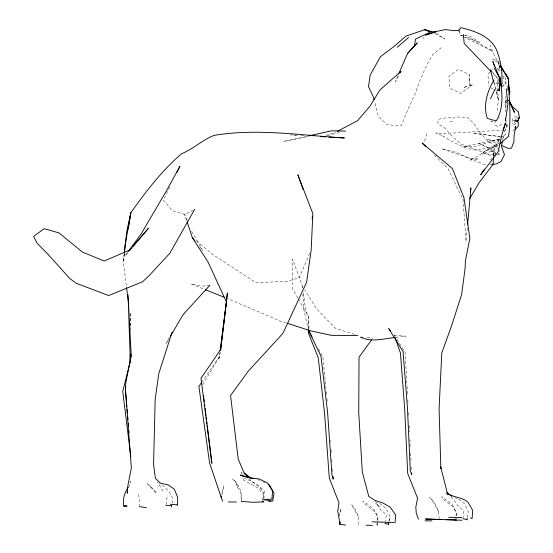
<?xml version="1.0" encoding="UTF-8"?>
<svg xmlns="http://www.w3.org/2000/svg" width="553" height="553" viewBox="0 0 553 553"><rect width="100%" height="100%" fill="white"/><g stroke="black" fill="none" stroke-linecap="round" stroke-linejoin="round"><path stroke-width="0.41" stroke-dasharray="2.77 2.07" d="M506.113 99.844L505.829 111.665M130.66 330.348L130.84 312.272L130.639 325.945M241.281 500.506C242.255 492.564 239.159 483.792 232.536 479.036L235.709 481.808L237.548 487.103L240.887 492.751L241.267 501.357M263.94 498.716L264.064 493.947L259.267 485.741L250.544 480.84L243.603 477.999M377.54 524.251L377.63 521.064M377.651 520.262L377.734 517.076L373.676 508.947L367.828 504.246L362.706 501.198C366.48 507.661 375.674 509.209 377.734 517.076L377.229 521.97M358.247 524.707L358.51 516.488L354.978 508.815L351.611 504.495L355.199 511.532L358.51 516.488M456.114 520.629L456.377 512.61L452.14 504.405L441.695 496.566L443.133 499.394L453.384 507.025L456.377 512.61L455.548 519.951M505.926 95.814L505.601 104.635L505.988 110.386M462.979 518.755L463.414 510.53L457.843 505.698L453.654 499.449L451.207 497.126M493.656 155.794L494.126 148.964L500.458 137.082M467.271 227.96L466.013 241.474L463.048 199.578L447.978 168.541L432.944 153.686M376.973 524.417L377.139 522.785M124.183 253.924L123.326 262.143L126.45 286.71M491.949 71.572L498.329 79.148L497.396 88.038L498.467 100.121L496.843 112.632M124.28 253.599L123.326 262.143L124.619 253.627M220.35 352.482L219.126 358.337L219.9 352.358M262.385 500.458L263.221 493.725L257.463 487.635L243.749 480.218L242.732 476.983M507.364 90.727L507.668 88.259M506.23 99.747L505.601 104.635L506.693 101.455M263.339 498.135L264.306 491.071L250.972 480.688L249.265 478.787M166.038 504.848L167.172 496.94M385.158 522.682L386.395 514.746L380.416 509.41L376.676 503.831L379.31 506.451L373.731 501.253M467.354 517.601L468.322 511.732L464.617 503.824L458.783 499.193L454.953 497.61M497.52 155.034L498.965 154.702L499.324 152.697L498.93 149.78M388.946 521.292L389.927 516.191L385.953 508.235L380.098 503.693L373.883 501.011M388.966 521.209L389.927 516.191M221.788 495.281L223.765 485.755L221.47 494.624M339.003 516.26L340.966 508.407L339.404 514.656M172.273 503.03L173.234 499.131L168.727 491.064L163.412 486.025L159.395 483.599M502.608 140.151L503.721 136.183L505.587 133.888L502.718 136.957M128.676 487.746L130.487 481.421L129.257 484.469M424.566 141.022L427.027 133.052M505.56 128.856L504.232 132.533L507.371 123.658L506.901 128.006L506.693 120.492M497.894 80.586L496.373 83.697L497.928 83.759L498.474 82.307M397.648 76.224L395.416 81.63L399.439 74.302M309.666 253.426L299.256 277.793L287.111 281.318L255.97 282.673L213.023 254.705L195.562 240.279M169.764 187.052L163.37 200.131L172.301 210.645L184.688 214.453L193.135 210.161M513.329 131.144L514.359 129.105M169.37 337.295L165.859 344.09L168.865 338.954M500.32 78.049L501.087 76.708L499.801 77.773M470.126 86.531L469.089 74.475L458.492 69.339L448.939 76.252L449.976 88.307L460.573 93.443L470.126 86.531L469.089 74.475M202.778 384.694L219.935 355.904L202.315 381.466M490.476 159.997L493.283 155.759L494.126 148.964L498.523 145.093M127.639 252.362L125.144 255.776L127.909 252.514M490.013 72.042L487.87 74.399L488.949 86.434M490.552 71.455L493.774 67.915M498.612 89.026L496.47 91.383L499.214 90.132M501.44 87.83L506.05 82.763L505.49 76.501M499.276 140.635L495.267 144.934L483.059 152.58L497.119 145.639L485.32 150.851L476.79 156.81L469.386 160.218L478.774 158.967L469.096 158.276L456.792 152.469L441.612 148.792L462.349 155.642L484.532 164.649L487.041 164.594M501.509 123.907L498.799 126.561L493.857 124.881M516.53 118.867L518.755 116.718L514.49 117.036L512.811 118.446L512.099 121.722L512.493 123.457L516.094 125.572L515.624 123.105M441.384 47.634L432.75 54.477L426.308 65.938L418.58 83.676L415.607 92.683L404.298 117.893L401.513 125.365L399.411 126.022L386.734 124.501L378.148 115.895L374.637 101.254M496.366 120.817L494.306 122.282L490.891 121.439L494.417 121.95M498.861 143.331L493.774 146.324L490.988 147.195L477.716 150.139L475.504 150.174L466.704 148.225L458.458 144.872L447.882 139.204L443.098 136.003L443.7 136.28L435.819 132.817L438.232 133.847L501.854 130.232M513.758 120.492L514.283 120.817L514.428 122.787L513.758 120.492L515.12 119.953M325.973 135.45L335.775 132.202M470.997 85.293L472.29 84.913L469.234 85.48L470.997 85.293L470.506 85.162M491.493 151.377L481.891 153.872L491.451 154.149L495.654 154.985L491.493 151.377L493.345 151.743L495.433 154.384M327.611 135.485L341.498 132.112M499.11 117.907L499.573 117.803M307.143 136.204L283.592 141.402L308.685 136.805M492.744 164.172L487.877 164.573M395.782 337.448L405.861 336.183L394.358 335.27L393.328 334.053M209.843 285.293L202.495 286.122L191.02 283.945L204.61 289.392M495.626 155.269L489.495 155.234L482.085 151.916L460.877 144.008L452.796 136.764L445.068 128.289L437.817 123.602L438.232 119.296L450.391 117.139L452.783 118.377L455.23 116.863L467.589 117.63L473.423 123.008L479.188 131.593L485.631 138.934L498.834 149.047M502.629 85.418L504.032 85.445L502.649 84.879M297.479 135.132L290.657 134.897L297.486 135.285M449.983 121.508L452.61 121.632M499.877 139.937L492.488 140.386L487.421 139.397L498.253 144.063M300.894 135.478L304.309 135.672M367.192 337.648L372.902 338.056M463.877 35.579L460.497 35.323L459.806 33.125M464.72 35.641L469.794 36.028L479.665 42.325L462.896 36.194M496.373 83.697L497.437 83.821M500.209 136.632L472.877 133.218L500.258 136.619M499.407 83.766L497.928 83.759M257.332 479.686L259.696 480.343M354.611 334.461L335.464 328.309L316.834 309.203L304.703 289.848M286.413 323.007L279.866 320.892L227.788 298.675M462.094 35.904L460.497 35.323L492.488 51.083L464.824 35.261M434.658 33.553L444.916 39.056L436.462 33.346M499.262 61.708L492.654 59.019L499.179 63.65L494.921 56.689L489.972 44.869M262.696 481.76L264.949 482.824M497.271 68.434L500.659 70.666M497.728 69.574L501.834 72.277M491.002 87.782L495.101 90.485M496.124 153.236L489.433 148.28L478.933 143.096L490.711 149.455L496.421 154.418M493.034 73.604L498.329 79.148M199.578 246.555L202.688 250.385L190.826 229.82M422.879 37.459L423.716 38.648M163.045 491.34L157.301 481.863M394.358 335.27L405.1 352.275L407.008 385.42M297.86 298.067L292.371 288.562L292.544 259.074L302.456 286.26L302.685 287.961M298.281 298.8L308.401 316.351L309.037 329.083M318.528 348.839L322.917 356.968L325.966 388.337M499.096 64.148L497.935 61.984L499.905 67.618M438.508 511.788L432.501 500.659L429.557 497.424C436.179 502.871 439.4 511.954 439.082 520.401M507.944 88.058L503.265 77.171M242.103 474.329L241.212 472.131L242.477 476.174M187.142 220.599L184.688 214.453L186.796 220.841M237.548 487.103L235.709 481.808M493.864 82.839L498.467 100.121L494.389 81.644M308.539 330.362L303.88 309.95L302.864 293.028M498.73 153.216L498.965 154.702M303.376 293.055L305.781 310.89L308.401 316.351L308.609 328.786M139.805 506.714L138.54 492.177M326.291 391.724L326.623 395.119M326.947 398.506L327.196 401.049M502.753 82.584L502.912 84.305M330.397 440.437L330.521 442.158M331.095 449.893L331.288 452.478M331.8 459.356L332.056 462.792M332.505 468.813L332.761 472.255M302.456 286.26L302.56 287.954M407.056 386.264L407.492 393.916M407.838 399.86L408.079 404.112M408.543 412.669L408.674 415.255M409.199 425.589L409.503 431.617M409.897 439.365L410.25 446.257M410.603 453.149L410.997 460.898M411.301 466.926L411.48 470.375M499.228 66.111L499.297 69.395L499.283 65.98M504.177 76.003L503.507 76.155L504.177 76.003M466.767 86.309L463.131 87.768L466.767 86.309M499.794 139.232L476.009 146.13L462.681 147.05L499.788 139.169M503.624 137.054L501.066 136.736L503.624 137.054M150.914 486.543L147.057 483.398L156.596 493.366L150.914 486.543"/><path stroke-width="0.83" d="M345.68 525.046L339.812 524.382L339.957 522.004M222.7 501.26L221.297 497.659L221.304 496.152M130.356 360.473L130.377 357.895M130.114 362.699L130.232 354.148M339.812 524.382L339.867 522.094M505.553 118.349L505.442 120.858L507.93 103.929L506.189 88.763M312.182 218.794L312.327 216.251M499.449 84.409L499.027 91.01L500.189 79.19L492.841 61.431L494.493 66.291M499.608 81.934L499.822 78.637C502.463 92.392 503.831 107.925 496.559 120.499L493.117 120.16L487.352 118.404C482.866 105.616 487.248 91.169 494.016 79.964M493.601 156.651L493.069 164.338L479.188 182.587L469.587 198.741M515.804 119.676L515.693 121.059L518.327 122.324L518.258 126.305L515.175 129.326M394.994 523.027L395.727 515.106L390.204 507.191L382.476 502.732L375.204 500.513L368.775 496.387L362.298 471.986L358.738 412.856L359.049 357.176L371.416 340.102M467.582 224.58L470.928 187.882L470.333 191.172M124.266 253.101L125.033 245.705L130.826 212.76C145.854 191.566 161.773 170.787 181.543 153.755C193.08 149.137 202.329 139.944 214.115 135.374C257.304 128.13 301.129 135.437 344.415 137.946L336.736 137.51M226.53 301.143L227.414 292.945L220.661 349.544L200.988 378.287L211.875 463.331L207.264 425.665M124.377 252.749L126.768 231.396L130.826 212.76L128.884 225.527M220.654 349.911L226.44 301.959L208.046 262.032L192.326 237.61L187.059 221.642M220.122 350.65L226.44 301.959M130.453 360.535L131.206 354.95L128.033 294.77L130.314 360.473M128.365 228.935L128.628 227.235M398.602 73.908L407.685 53.309L414.432 45.906L415.51 39.083L430.939 31.784L436.428 31.673L425.326 35.095L437.195 31.272L445.531 29.585L453.875 30.685L458.879 30.194L460.932 27.65C474.557 31.009 489.55 35.745 496.276 49.279C500.97 61.003 503.209 73.971 501.364 86.531L500.265 83.289M467.223 518.396L466.946 519.979L466.773 519.454L462.979 518.755M125.814 386.27L125.358 388.766L131.372 468.038L127.985 485.029L127.093 493.276L127.549 491.693M502.47 140.932L501.467 146.4L504.495 154.646L501.046 161.435L496.165 163.985L492.039 164.365M388.635 522.924L388.324 524.555L388.641 522.882M131.206 354.95L125.87 382.6L125.358 388.766L126.907 406.794M171.312 506.935L171.7 505.373M130.135 362.167L122.731 391.289L130.805 456.688M172.101 332.014L158.801 373.572L155.186 399.321L153.575 464.416L155.358 478.304L160.446 483.128L168.223 484.946L174.326 489.198L177.741 497.513L177.306 505.401L177.036 504.834L170.414 504.232M509.154 94.307L509.97 91.922L508.511 85.763M503.064 129.976L505.553 122.814L501.716 135.506L498.205 151.847L480.647 174.817L484.393 169.17M515.721 120.865L517.878 120.941L519.357 117.305L518.396 111.789L512.431 106.694L508.933 100.169L514.428 112.363L508.891 100.204M519.357 117.305L517.878 120.941M490.525 98.814L494.79 89.448M176.912 172.439L179.925 166.287L166.287 191.131L141.146 233.891L128.144 251.677M515.043 127.75L515.735 126.388L514.076 135.63L513.896 141.665L511.497 148.135L508.311 148.398L501.35 145.398M400.241 72.837L401.043 71.372L379.856 89.994L370.151 105.934L357.729 120.533L337.289 131.4M128.026 487.525C124.314 493.013 122.614 499.511 123.782 506.106L127.024 506.783M194.67 209.373L169.792 253.302L148.826 275.933L142.612 281.74L108.678 295.551L76.39 283.343L69.851 278.608L48.408 254.753L37.016 243.099L33.643 236.387L44.192 228.666L58.971 232.91L82.445 252.113L104.213 260.981L129.575 250.15L148.391 228.341L132.893 246.631M170.58 336.017L183.043 314.733L209.843 285.293M201.824 382.171L198.886 386.436L209.566 462.861L221.297 497.659M129.568 250.55L131.787 247.938M407.685 53.309L417.287 42.858L414.432 45.906M499.781 143.987L508.566 136.252C511.587 117.001 508.815 97.259 508.373 77.855L500.645 67.037M397.213 47.24L408.543 37.521M123.782 506.106L126.893 505.29M308.823 135.831L331.537 130.826L345.59 131.123M394.939 337.558C383.519 338.685 371.644 342.48 360.674 337.185L362.305 337.302M268.647 501.433L272.698 501.073L274.039 493.138L269.456 484.953L267.956 484.248M165.928 505.636L171.755 505.553M357.805 335.491L331.337 335.346L310.959 330.929L287.228 323.27M448.601 517.325L461.693 517.456M372.072 521.797L393.916 522.544M228.195 501.924L236.352 502.048M425.119 520.767L431.914 520.933M366.01 525.177L372.376 525.35M442.642 519.55L425.444 519.011L461.942 520.249M446.084 519.654L455.548 519.951L456.114 520.629M308.574 135.52L314.539 135.727M320.526 136.591L325.641 136.881M329.056 137.075L335.028 137.414M241.267 501.357L252.887 502.304L263.857 501.896L262.281 501.301M271.011 500.576L263.117 499.705L271.965 499.076L272.567 491.05L267.638 483.08L259.15 478.981L250.302 477.93L240.389 475.172L249.997 477.965L244.149 473.105L238.177 458.983L230.553 395.547L248.359 371.084L282.963 333.314L306.597 282.237L311.187 249.894L312.846 213.596L297.86 174.81L303.085 189.423M139.805 506.714L146.393 507.654M385.033 523.47L388.04 524.057M470.333 517.967L472.11 518.403L472.704 510.391L468.108 502.331C462.066 496.801 453.315 497.942 447.052 492.923M253.405 478.594L250.26 477.723L244.149 473.105L245.857 474.999M431.852 31.742L424.808 29.703L406.068 36.042L394.6 46.003L380.478 56.662L370.171 75.035L368.492 86.669L373.137 96.36L374.139 99.623M430.939 31.784L424.808 29.703L430.11 31.777M205.405 289.71L224.594 297.396M447.018 492.972L448.407 493.94M449.803 494.9L451.891 496.345M446.928 493.076L448.151 494.23M425.72 146.559L422.112 142.999L452.389 168.568L463.912 197.58L469.87 238.239L465.446 260.816L464.99 269.332L461.631 294.452L451.601 325.807L441.799 352.862L439.089 408.667L440.845 468.654L440.582 466.442L447.771 494.679L447.045 493.587M491.264 71.759L464.188 43.438L463.331 34.404M376.973 524.417L377.519 525.046M390.75 331.019L388.69 328.593L403.061 351.563L407.443 407.713L410.285 470.631L411.695 474.681L411.612 472.953M192.326 237.61L194.919 240.804M503.126 70.079L500.057 65.081L507.08 76.77M507.115 76.839L506.002 74.786M508.518 79.411L507.813 78.125L508.518 79.411L509.009 90.374M309.12 330.777L309.21 332.477L308.539 330.362L312.134 337.012M494.209 67.984L500.189 79.19M308.539 330.362L320.975 356.236L327.583 412.262L331.959 475.075L333.272 479.133L333.079 476.555M418.421 519.163L416.195 512.894L415.849 506.811L417.612 498.267L407.706 473.541L404.685 408.978L400.448 353.111L395.464 338.512M458.879 30.194L459.571 32.392M490.359 69.678L493.649 82.017M339.95 523.497L337.738 511.242L339.003 502.857L329.284 478.006L324.59 413.533L318.252 357.798L308.685 333.756L308.622 329.616M126.554 287.56L128.496 302.809M203.594 395.706L203.808 397.413M204.016 399.128L204.334 401.699M204.645 404.264L204.852 405.978M205.17 408.543L205.481 411.114M205.695 412.828L206.006 415.393M206.214 417.107L206.532 419.672M206.739 421.386L207.057 423.957M127.128 409.365L127.494 413.658M127.715 416.236L128.013 419.665M128.303 423.1L128.6 426.536M128.967 430.828L129.119 432.543"/></g></svg>
